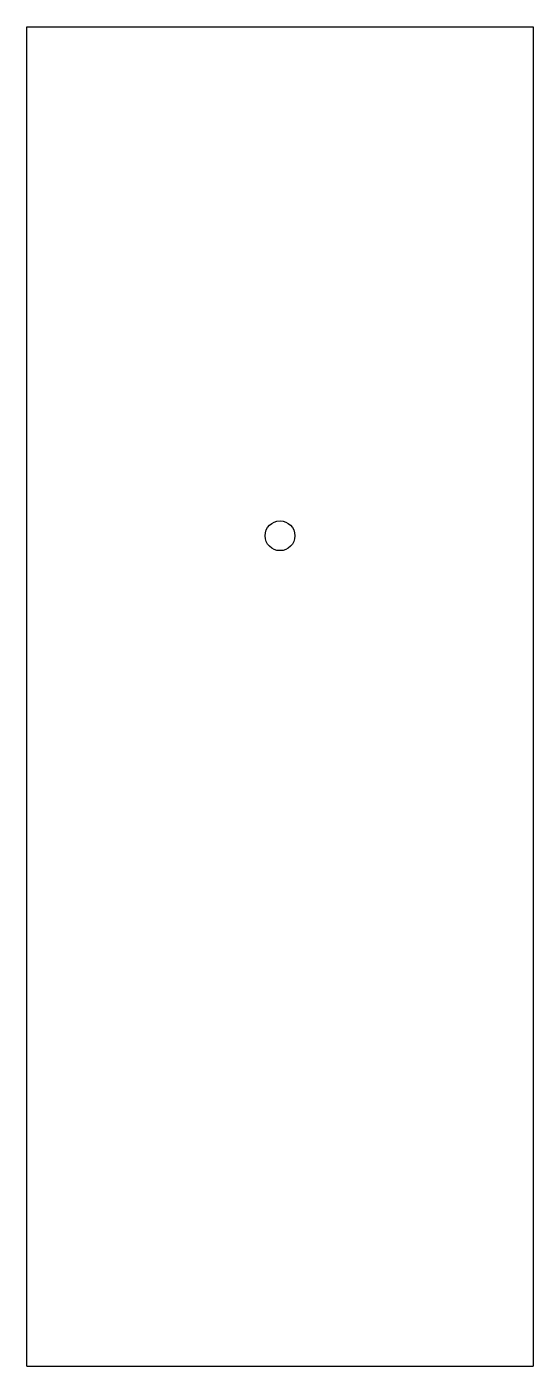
# Model space of a CAD drawing. Header units: millimetres. Extents: x -8.5 to 8.5, y -27.9 to 17.1.
import ezdxf

# ---------------------------------------------------------------- set-up
doc = ezdxf.new("R2010")
doc.units = ezdxf.units.MM
doc.layers.add('Sketch026', color=7, linetype='CONTINUOUS')

msp = doc.modelspace()

# ---------------------------------------------------------------- linework, layer by layer
at = {"layer": 'Sketch026'}
for p, q in [((-8.5, -27.9, -5), (-8.5, 17.1, -5)), ((-8.5, 17.1, -5), (8.5, 17.1, -5)), ((8.5, 17.1, -5), (8.5, -27.9, -5)), ((-8.5, -27.9, -5), (8.5, -27.9, -5))]:
    msp.add_line(p, q, dxfattribs=at)
msp.add_circle((0, 0), 0.5, dxfattribs=at)

doc.saveas('drawing.dxf')
